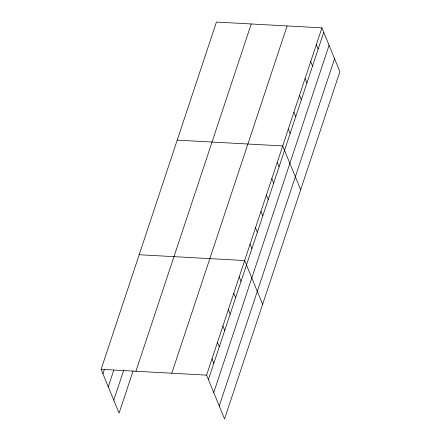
<?xml version="1.0" encoding="UTF-8"?>
<svg xmlns="http://www.w3.org/2000/svg" width="441" height="441" viewBox="0 0 441 441"><rect width="100%" height="100%" fill="white"/><g stroke="black" fill="none" stroke-linecap="round" stroke-linejoin="round"><path stroke-width="0.66" d="M133.094 370.947L119.081 413.134L101.116 369.326L216.437 22.05L321.919 27.866L339.884 71.674L224.563 418.95L206.597 375.142L321.919 27.866M102.94 373.775L104.401 369.371M108.266 386.768L113.706 370.396M113.756 400.147L123.794 369.922M135.927 371.245L251.243 23.968M171.786 373.224L287.108 25.947M208.422 379.591L323.744 32.309M213.747 392.578L329.069 45.302M219.238 405.963L334.559 58.681M177.227 140.122L282.709 145.938L300.674 189.746M139.174 254.727L244.65 260.543L262.621 304.351M101.116 369.326L206.597 375.142M316.318 44.734L318.137 49.177M310.712 61.597L312.537 66.045M305.111 78.465L306.936 82.914M299.511 95.333L301.335 99.782M293.91 112.201L295.735 116.65M288.309 129.07L290.134 133.518M277.273 162.31L279.098 166.759M271.832 178.682L273.657 183.131M266.397 195.054L268.222 199.503M260.962 211.426L262.786 215.875M255.526 227.799L257.351 232.247M250.091 244.171L251.91 248.619M239.215 276.915L241.04 281.358M233.78 293.282L235.604 297.73M228.344 309.654L230.169 314.102M222.903 326.026L224.728 330.474M217.468 342.398L219.293 346.847M212.033 358.77L213.857 363.219"/></g></svg>
